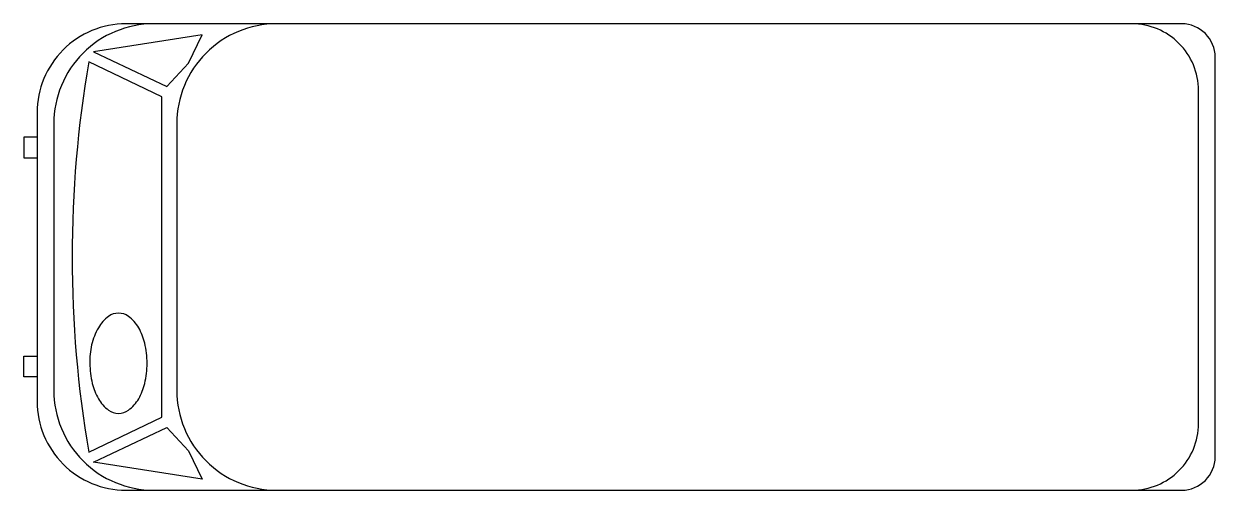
# Model space of a CAD drawing. Extents: x -0.06 to 5.39, y -1.07 to 1.07.
import ezdxf

# ---------------------------------------------------------------- set-up
doc = ezdxf.new("R2010")
doc.units = 0
doc.header["$LTSCALE"] = 1.25
doc.header["$MEASUREMENT"] = 0
doc.layers.get('0').update_dxf_attribs({"linetype": 'CONTINUOUS'})

msp = doc.modelspace()

# ---------------------------------------------------------------- linework, layer by layer
for points in [[(5.2361, 1.0668), (0.4064, 1.0668, 0.414214), (0, 0.6604), (0, -0.6604, 0.414214), (0.4064, -1.0668), (5.2361, -1.0668, 0.414214), (5.3885, -0.9144), (5.3885, 0.9144, 0.414214)], [(0.5711, -0.7335), (0.5711, 0.7335), (0.2364, 0.8927, 0.085358), (0.2364, -0.8927)], [(0.3724, -0.2569, 0.15854), (0.3269, -0.2717, 0.106465), (0.2801, -0.3241, 0.07162), (0.2493, -0.4024, 0.071565), (0.2418, -0.4862, 0.057969), (0.2526, -0.5784, 0.07162), (0.2801, -0.6484, 0.106465), (0.3269, -0.7008, 0.15854), (0.3724, -0.7156, 0.15854), (0.4179, -0.7008, 0.106465), (0.4648, -0.6484, 0.07162), (0.4923, -0.5784, 0.057969), (0.503, -0.4862, 0.057969), (0.4923, -0.3941, 0.07162), (0.4648, -0.3241, 0.106465), (0.4179, -0.2717, 0.15854)]]:
    msp.add_lwpolyline(points, format="xyb", close=True)
for points in [[(0.5334, 1.0668, 0.414214), (0.0762, 0.6096), (0.0762, -0.6096, 0.414214), (0.5334, -1.0668, 0.414214)], [(1.0959, 1.0668, 0.414214), (0.6387, 0.6096), (0.6387, -0.6096, 0.414214), (1.0959, -1.0668)], [(5.0075, -1.0668, 0.414214), (5.3123, -0.762), (5.3123, 0.762, 0.414214), (5.0075, 1.0668, 0.414214)]]:
    msp.add_lwpolyline(points, format="xyb")
for points in [[(0.6932, 0.8862), (0.7549, 1.0168), (0.2583, 0.9386), (0.5929, 0.7794)], [(0.6932, -0.8862), (0.7549, -1.0168), (0.2583, -0.9386), (0.5929, -0.7794)]]:
    msp.add_lwpolyline(points, close=True)
for points in [[(0, 0.5486), (-0.0607, 0.5486), (-0.0607, 0.4531), (0, 0.4531)], [(0, -0.5486), (-0.0607, -0.5486), (-0.0607, -0.4531), (0, -0.4531)]]:
    msp.add_lwpolyline(points)

doc.saveas('drawing.dxf')
